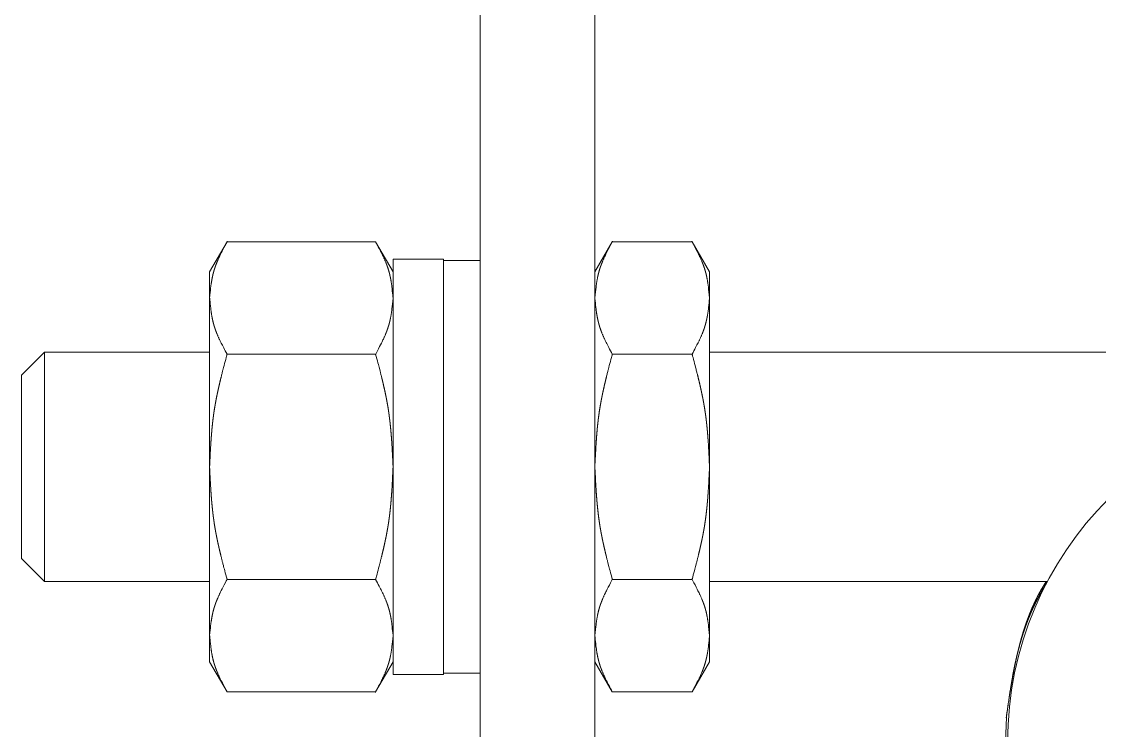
# Model space of a CAD drawing. Header units: millimetres. Extents: x -5 to 111, y -3 to 86.
# Drawn here: x 17.477 to 17.524, y 48.27551 to 48.30641 of the extents above; entities that cross this region are included whole.
import ezdxf

# ---------------------------------------------------------------- set-up
doc = ezdxf.new("R2010")
doc.units = ezdxf.units.MM
doc.layers.add('A1I6----E-', color=3, linetype='Continuous', lineweight=25)

# ---------------------------------------------------------------- blocks, each defined once
blk = doc.blocks.new('Gruppe-422')
at = {"layer": 'A1I6----E-', "linetype": 'Continuous', "lineweight": 9}
for p, q in [((-33.303446, 5.778397), (-33.303446, 5.701711)), ((-33.298446, 5.778397), (-33.298446, 5.701711)), ((-33.314486, 5.753212), (-33.315246, 5.751897)), ((-33.308005, 5.753212), (-33.314486, 5.753212)), ((-33.307246, 5.751897), (-33.308005, 5.753212)), ((-33.297686, 5.753212), (-33.298446, 5.751897)), ((-33.297686, 5.753212), (-33.294205, 5.753212)), ((-33.293446, 5.751897), (-33.294205, 5.753212)), ((-33.305046, 5.752447), (-33.307246, 5.752447)), ((-33.307246, 5.752447), (-33.307246, 5.734347)), ((-33.305046, 5.734347), (-33.305046, 5.752447)), ((-33.303446, 5.752397), (-33.305046, 5.752397)), ((-33.315246, 5.750758), (-33.315246, 5.751897)), ((-33.293446, 5.750758), (-33.293446, 5.751897)), ((-33.315246, 5.743397), (-33.315246, 5.750758)), ((-33.293446, 5.743397), (-33.293446, 5.750758)), ((-33.322446, 5.748397), (-33.323446, 5.747397)), ((-33.315246, 5.748397), (-33.322446, 5.748397)), ((-33.322446, 5.748397), (-33.322446, 5.743397)), ((-33.254446, 5.748397), (-33.293446, 5.748397)), ((-33.308005, 5.748305), (-33.314486, 5.748305)), ((-33.297686, 5.748305), (-33.294205, 5.748305)), ((-33.323446, 5.747397), (-33.323446, 5.739397)), ((-33.322446, 5.743397), (-33.322446, 5.738397)), ((-33.315246, 5.736036), (-33.315246, 5.743397)), ((-33.293446, 5.736036), (-33.293446, 5.743397)), ((-33.323446, 5.739397), (-33.322446, 5.738397)), ((-33.314486, 5.73849), (-33.308005, 5.73849)), ((-33.297686, 5.73849), (-33.294205, 5.73849)), ((-33.322446, 5.738397), (-33.315246, 5.738397)), ((-33.293446, 5.738397), (-33.278712, 5.738397)), ((-33.315246, 5.734897), (-33.315246, 5.736036)), ((-33.293446, 5.734897), (-33.293446, 5.736036)), ((-33.315246, 5.734897), (-33.314486, 5.733582)), ((-33.308005, 5.733582), (-33.307246, 5.734897)), ((-33.298446, 5.734897), (-33.297686, 5.733582)), ((-33.294205, 5.733582), (-33.293446, 5.734897)), ((-33.307246, 5.734347), (-33.305046, 5.734347)), ((-33.305046, 5.734397), (-33.303446, 5.734397)), ((-33.314486, 5.733582), (-33.308005, 5.733582)), ((-33.294205, 5.733582), (-33.297686, 5.733582)), ((-33.280504, 5.732486), (-33.280546, 5.731397))]:
    blk.add_line(p, q, dxfattribs=at)
blk.add_circle((-33.265446, 5.731397), 0.015, dxfattribs=at)
for points, weights, knots in [([(-33.315246, 5.750758), (-33.315192, 5.751268), (-33.315182, 5.751345), (-33.31517, 5.751422), (-33.315158, 5.751499), (-33.315144, 5.751576), (-33.315129, 5.751653), (-33.315113, 5.75173), (-33.315095, 5.751806), (-33.315085, 5.751845), (-33.315075, 5.751883), (-33.315064, 5.751921), (-33.315063, 5.751923), (-33.315063, 5.751926), (-33.31505, 5.751969), (-33.315037, 5.752012), (-33.315036, 5.752014), (-33.315035, 5.752017), (-33.315023, 5.752056), (-33.31501, 5.752095), (-33.314996, 5.752133), (-33.314982, 5.752172), (-33.314982, 5.752172), (-33.314982, 5.752172), (-33.314968, 5.752211), (-33.314937, 5.752288), (-33.314906, 5.752366), (-33.314872, 5.752443), (-33.314838, 5.75252), (-33.314802, 5.752597), (-33.314765, 5.752673), (-33.314488, 5.75321), (-33.314487, 5.753211), (-33.314486, 5.753212)], [1, 1, 1, 1, 1, 1, 1, 1, 1, 1, 0.999933425873, 1, 1, 1, 0.999880906494, 1, 1, 1, 0.999929323931, 1, 0.999940201903, 1, 1, 1, 1, 1, 1, 1, 1, 1, 1, 1, 1, 1], [0, 0, 0, 1, 2, 3, 4, 5, 6, 7, 8, 8, 9, 9, 10, 10, 11, 11, 12, 12, 13, 13, 14, 14, 15, 15, 16, 17, 18, 19, 20, 21, 22, 22, 23, 23, 23]), ([(-33.308005, 5.753212), (-33.30772, 5.752661), (-33.307684, 5.752585), (-33.307649, 5.75251), (-33.307615, 5.752434), (-33.307582, 5.752359), (-33.307551, 5.752283), (-33.307522, 5.752207), (-33.307494, 5.752131), (-33.307471, 5.752065), (-33.30746, 5.75203), (-33.307449, 5.751995), (-33.307439, 5.75196), (-33.307438, 5.751957), (-33.307437, 5.751954), (-33.307426, 5.751915), (-33.307415, 5.751876), (-33.307415, 5.751876), (-33.307415, 5.751876), (-33.307405, 5.751837), (-33.307395, 5.751798), (-33.307386, 5.751759), (-33.307369, 5.751681), (-33.307353, 5.751603), (-33.307338, 5.751524), (-33.307325, 5.751446), (-33.307313, 5.751367), (-33.307301, 5.751279), (-33.307246, 5.750761), (-33.307246, 5.75076), (-33.307246, 5.750758)], [1, 1, 1, 1, 1, 1, 1, 1, 1, 1, 1, 0.999913307588, 1, 1, 1, 0.999930242187, 1, 1, 1, 0.999938382937, 1, 1, 1, 1, 1, 1, 1, 1, 1, 1, 1], [0, 0, 0, 1, 2, 3, 4, 5, 6, 7, 8, 9, 9, 10, 10, 11, 11, 12, 12, 13, 13, 14, 14, 15, 16, 17, 18, 19, 20, 21, 21, 22, 22, 22]), ([(-33.298446, 5.750758), (-33.298388, 5.751297), (-33.298378, 5.751374), (-33.298366, 5.751451), (-33.298353, 5.751528), (-33.298339, 5.751605), (-33.298323, 5.751682), (-33.298306, 5.751759), (-33.298288, 5.751835), (-33.298277, 5.751873), (-33.298277, 5.751875), (-33.298276, 5.751877), (-33.298267, 5.751911), (-33.298257, 5.751946), (-33.298247, 5.751981), (-33.298236, 5.752016), (-33.298225, 5.752051), (-33.298213, 5.752086), (-33.298212, 5.752088), (-33.298211, 5.75209), (-33.298198, 5.752129), (-33.298184, 5.752167), (-33.298184, 5.752167), (-33.298184, 5.752167), (-33.29817, 5.752206), (-33.298139, 5.752283), (-33.298108, 5.752361), (-33.298074, 5.752438), (-33.29804, 5.752515), (-33.298004, 5.752592), (-33.297967, 5.752669), (-33.297688, 5.75321), (-33.297687, 5.753211), (-33.297686, 5.753212)], [1, 1, 1, 1, 1, 1, 1, 1, 1, 1, 1, 1, 0.9999301266, 1, 1, 1, 0.999928787799, 1, 1, 1, 0.999939580658, 1, 1, 1, 1, 1, 1, 1, 1, 1, 1, 1, 1, 1], [0, 0, 0, 1, 2, 3, 4, 5, 6, 7, 8, 8, 9, 9, 10, 10, 11, 11, 12, 12, 13, 13, 14, 14, 15, 15, 16, 17, 18, 19, 20, 21, 22, 22, 23, 23, 23]), ([(-33.293446, 5.750758), (-33.293503, 5.751297), (-33.293514, 5.751374), (-33.293525, 5.751451), (-33.293538, 5.751528), (-33.293552, 5.751605), (-33.293568, 5.751682), (-33.293585, 5.751759), (-33.293604, 5.751835), (-33.293614, 5.751873), (-33.293614, 5.751875), (-33.293615, 5.751877), (-33.293624, 5.751911), (-33.293634, 5.751946), (-33.293644, 5.751981), (-33.293656, 5.752016), (-33.293667, 5.752051), (-33.293679, 5.752086), (-33.293679, 5.752088), (-33.29368, 5.75209), (-33.293693, 5.752129), (-33.293707, 5.752167), (-33.293707, 5.752167), (-33.293707, 5.752167), (-33.293722, 5.752206), (-33.293752, 5.752283), (-33.293784, 5.752361), (-33.293817, 5.752438), (-33.293851, 5.752515), (-33.293887, 5.752592), (-33.293924, 5.752669), (-33.294204, 5.75321), (-33.294204, 5.753211), (-33.294205, 5.753212)], [1, 1, 1, 1, 1, 1, 1, 1, 1, 1, 1, 1, 0.9999301266, 1, 1, 1, 0.9999287878, 1, 1, 1, 0.999939580656, 1, 1, 1, 1, 1, 1, 1, 1, 1, 1, 1, 1, 1], [0, 0, 0, 1, 2, 3, 4, 5, 6, 7, 8, 8, 9, 9, 10, 10, 11, 11, 12, 12, 13, 13, 14, 14, 15, 15, 16, 17, 18, 19, 20, 21, 22, 22, 23, 23, 23]), ([(-33.314486, 5.748305), (-33.31476, 5.748833), (-33.314796, 5.748908), (-33.314832, 5.748983), (-33.314866, 5.749059), (-33.314899, 5.749134), (-33.31493, 5.74921), (-33.31496, 5.749286), (-33.314988, 5.749362), (-33.315002, 5.7494), (-33.315015, 5.749438), (-33.315027, 5.749476), (-33.315028, 5.749477), (-33.315028, 5.749478), (-33.315041, 5.749519), (-33.315053, 5.74956), (-33.315054, 5.749561), (-33.315054, 5.749563), (-33.315065, 5.749601), (-33.315076, 5.74964), (-33.315076, 5.74964), (-33.315076, 5.749641), (-33.315086, 5.749679), (-33.315096, 5.749718), (-33.315105, 5.749757), (-33.315123, 5.749836), (-33.315138, 5.749914), (-33.315153, 5.749992), (-33.315166, 5.750071), (-33.315178, 5.75015), (-33.31519, 5.750238), (-33.315245, 5.750756), (-33.315245, 5.750757), (-33.315246, 5.750758)], [1, 1, 1, 1, 1, 1, 1, 1, 1, 1, 0.999932260097, 1, 1, 1, 0.999902971641, 1, 1, 1, 0.99993022267, 1, 1, 1, 0.999938383221, 1, 1, 1, 1, 1, 1, 1, 1, 1, 1, 1], [0, 0, 0, 1, 2, 3, 4, 5, 6, 7, 8, 8, 9, 9, 10, 10, 11, 11, 12, 12, 13, 13, 14, 14, 15, 15, 16, 17, 18, 19, 20, 21, 22, 22, 23, 23, 23]), ([(-33.307246, 5.750758), (-33.307303, 5.75022), (-33.307314, 5.750142), (-33.307325, 5.750065), (-33.307338, 5.749988), (-33.307352, 5.749912), (-33.307368, 5.749835), (-33.307385, 5.749758), (-33.307404, 5.749682), (-33.307414, 5.749643), (-33.307414, 5.749642), (-33.307415, 5.74964), (-33.307424, 5.749605), (-33.307434, 5.749571), (-33.307444, 5.749536), (-33.307456, 5.749501), (-33.307467, 5.749466), (-33.307479, 5.749431), (-33.307479, 5.749429), (-33.30748, 5.749427), (-33.307493, 5.749388), (-33.307507, 5.74935), (-33.307507, 5.749349), (-33.307507, 5.749349), (-33.307522, 5.749311), (-33.307552, 5.749233), (-33.307584, 5.749156), (-33.307617, 5.749079), (-33.307651, 5.749002), (-33.307687, 5.748925), (-33.307724, 5.748848), (-33.308004, 5.748307), (-33.308004, 5.748306), (-33.308005, 5.748305)], [1, 1, 1, 1, 1, 1, 1, 1, 1, 1, 1, 1, 0.9999301266, 1, 1, 1, 0.999928787801, 1, 1, 1, 0.999939580659, 1, 1, 1, 1, 1, 1, 1, 1, 1, 1, 1, 1, 1], [0, 0, 0, 1, 2, 3, 4, 5, 6, 7, 8, 8, 9, 9, 10, 10, 11, 11, 12, 12, 13, 13, 14, 14, 15, 15, 16, 17, 18, 19, 20, 21, 22, 22, 23, 23, 23]), ([(-33.297686, 5.748305), (-33.297974, 5.748861), (-33.29801, 5.748936), (-33.298045, 5.749011), (-33.298078, 5.749087), (-33.298111, 5.749163), (-33.298142, 5.749238), (-33.298169, 5.749309), (-33.298195, 5.749381), (-33.298217, 5.749445), (-33.29822, 5.749454), (-33.298223, 5.749464), (-33.298239, 5.749509), (-33.298252, 5.749555), (-33.298253, 5.749559), (-33.298254, 5.749563), (-33.298265, 5.749601), (-33.298276, 5.74964), (-33.298276, 5.74964), (-33.298276, 5.749641), (-33.298286, 5.749679), (-33.298296, 5.749718), (-33.298305, 5.749757), (-33.298323, 5.749836), (-33.298338, 5.749914), (-33.298353, 5.749992), (-33.298366, 5.750071), (-33.298378, 5.75015), (-33.29839, 5.750238), (-33.298445, 5.750756), (-33.298445, 5.750757), (-33.298446, 5.750758)], [1, 1, 1, 1, 1, 1, 1, 1, 1, 1, 1, 1, 0.9998098514, 1, 1, 1, 0.999930134181, 1, 1, 1, 0.999938387863, 1, 1, 1, 1, 1, 1, 1, 1, 1, 1, 1], [0, 0, 0, 1, 2, 3, 4, 5, 6, 7, 8, 8, 9, 9, 10, 10, 11, 11, 12, 12, 13, 13, 14, 14, 15, 16, 17, 18, 19, 20, 21, 21, 22, 22, 22]), ([(-33.294205, 5.748305), (-33.29392, 5.748856), (-33.293884, 5.748931), (-33.293849, 5.749007), (-33.293815, 5.749082), (-33.293782, 5.749158), (-33.293751, 5.749234), (-33.293722, 5.749309), (-33.293694, 5.749385), (-33.293671, 5.749452), (-33.29366, 5.749487), (-33.293649, 5.749521), (-33.293639, 5.749556), (-33.293638, 5.74956), (-33.293637, 5.749563), (-33.293626, 5.749601), (-33.293615, 5.74964), (-33.293615, 5.74964), (-33.293615, 5.749641), (-33.293605, 5.749679), (-33.293595, 5.749718), (-33.293586, 5.749757), (-33.293569, 5.749836), (-33.293553, 5.749914), (-33.293538, 5.749992), (-33.293525, 5.750071), (-33.293513, 5.75015), (-33.293501, 5.750238), (-33.293446, 5.750756), (-33.293446, 5.750757), (-33.293446, 5.750758)], [1, 1, 1, 1, 1, 1, 1, 1, 1, 1, 1, 0.999913307584, 1, 1, 1, 0.999930242187, 1, 1, 1, 0.999938382935, 1, 1, 1, 1, 1, 1, 1, 1, 1, 1, 1], [0, 0, 0, 1, 2, 3, 4, 5, 6, 7, 8, 9, 9, 10, 10, 11, 11, 12, 12, 13, 13, 14, 14, 15, 16, 17, 18, 19, 20, 21, 21, 22, 22, 22]), ([(-33.315246, 5.743397), (-33.315215, 5.744032), (-33.315204, 5.744225), (-33.315192, 5.744418), (-33.315179, 5.744611), (-33.315172, 5.744707), (-33.315164, 5.744803), (-33.315156, 5.7449), (-33.315148, 5.744996), (-33.315139, 5.745092), (-33.315129, 5.745188), (-33.315119, 5.745284), (-33.315108, 5.745379), (-33.315097, 5.745475), (-33.315085, 5.745571), (-33.315072, 5.745666), (-33.31507, 5.745683), (-33.315067, 5.7457), (-33.31505, 5.745829), (-33.315028, 5.745957), (-33.315026, 5.745974), (-33.315023, 5.745991), (-33.315007, 5.746088), (-33.314989, 5.746185), (-33.314972, 5.746282), (-33.314953, 5.746378), (-33.314934, 5.746475), (-33.314914, 5.746571), (-33.314894, 5.746668), (-33.314872, 5.746764), (-33.314851, 5.746861), (-33.314829, 5.746957), (-33.314807, 5.747053), (-33.31476, 5.747245), (-33.314713, 5.747437), (-33.314664, 5.747629), (-33.314488, 5.748299), (-33.314487, 5.748302), (-33.314486, 5.748305)], [1, 1, 1, 1, 1, 1, 0.999988874415, 1, 0.999985569567, 1, 0.999981828144, 1, 0.999977653018, 1, 0.999973154452, 1, 1, 1, 0.999905207605, 1, 1, 1, 0.999970462529, 1, 0.999975507662, 1, 0.999979985535, 1, 0.999984007056, 1, 0.999987571269, 1, 1, 1, 1, 1, 1, 1, 1], [0, 0, 0, 1, 2, 3, 4, 4, 5, 5, 6, 6, 7, 7, 8, 8, 9, 9, 10, 10, 11, 11, 12, 12, 13, 13, 14, 14, 15, 15, 16, 16, 17, 17, 18, 19, 20, 21, 21, 22, 22, 22]), ([(-33.308005, 5.748305), (-33.307842, 5.747689), (-33.307794, 5.747501), (-33.307747, 5.747313), (-33.307701, 5.747125), (-33.307679, 5.747031), (-33.307657, 5.746937), (-33.307636, 5.746842), (-33.307615, 5.746748), (-33.307594, 5.746654), (-33.307574, 5.746559), (-33.307555, 5.746464), (-33.307536, 5.74637), (-33.307518, 5.746275), (-33.307501, 5.74618), (-33.307484, 5.746085), (-33.307481, 5.746068), (-33.307478, 5.746051), (-33.307456, 5.745923), (-33.307438, 5.745794), (-33.307435, 5.745777), (-33.307433, 5.745761), (-33.307419, 5.745663), (-33.307407, 5.745566), (-33.307394, 5.745468), (-33.307383, 5.745371), (-33.307372, 5.745273), (-33.307362, 5.745175), (-33.307352, 5.745077), (-33.307343, 5.744979), (-33.307334, 5.744881), (-33.307326, 5.744783), (-33.307319, 5.744685), (-33.307304, 5.744488), (-33.307292, 5.744291), (-33.30728, 5.744094), (-33.307246, 5.743403), (-33.307246, 5.7434), (-33.307246, 5.743397)], [1, 1, 1, 1, 1, 1, 0.999988874726, 1, 0.999985570052, 1, 0.999981828877, 1, 0.999977654081, 1, 0.999973155712, 1, 1, 1, 0.999905525669, 1, 1, 1, 0.999970687062, 1, 0.999975694156, 1, 0.999980137746, 1, 0.999984128461, 1, 0.999987665425, 1, 1, 1, 1, 1, 1, 1, 1], [0, 0, 0, 1, 2, 3, 4, 4, 5, 5, 6, 6, 7, 7, 8, 8, 9, 9, 10, 10, 11, 11, 12, 12, 13, 13, 14, 14, 15, 15, 16, 16, 17, 17, 18, 19, 20, 21, 21, 22, 22, 22]), ([(-33.298446, 5.743397), (-33.298415, 5.744032), (-33.298404, 5.744225), (-33.298392, 5.744418), (-33.298379, 5.744611), (-33.298372, 5.744707), (-33.298364, 5.744803), (-33.298356, 5.7449), (-33.298348, 5.744996), (-33.298339, 5.745092), (-33.298329, 5.745188), (-33.298319, 5.745284), (-33.298308, 5.745379), (-33.298297, 5.745475), (-33.298285, 5.745571), (-33.298272, 5.745666), (-33.29827, 5.745683), (-33.298267, 5.7457), (-33.29825, 5.745829), (-33.298228, 5.745957), (-33.298226, 5.745974), (-33.298223, 5.745991), (-33.298207, 5.746088), (-33.298189, 5.746185), (-33.298172, 5.746282), (-33.298153, 5.746378), (-33.298134, 5.746475), (-33.298114, 5.746571), (-33.298094, 5.746668), (-33.298072, 5.746764), (-33.298051, 5.746861), (-33.298029, 5.746957), (-33.298007, 5.747053), (-33.29796, 5.747245), (-33.297913, 5.747437), (-33.297864, 5.747629), (-33.297688, 5.748299), (-33.297687, 5.748302), (-33.297686, 5.748305)], [1, 1, 1, 1, 1, 1, 0.999988874415, 1, 0.999985569566, 1, 0.999981828146, 1, 0.999977653018, 1, 0.999973154453, 1, 1, 1, 0.999905207608, 1, 1, 1, 0.999970462531, 1, 0.999975507663, 1, 0.999979985536, 1, 0.999984007057, 1, 0.999987571268, 1, 1, 1, 1, 1, 1, 1, 1], [0, 0, 0, 1, 2, 3, 4, 4, 5, 5, 6, 6, 7, 7, 8, 8, 9, 9, 10, 10, 11, 11, 12, 12, 13, 13, 14, 14, 15, 15, 16, 16, 17, 17, 18, 19, 20, 21, 21, 22, 22, 22]), ([(-33.293446, 5.743397), (-33.293476, 5.744032), (-33.293487, 5.744225), (-33.293499, 5.744418), (-33.293512, 5.744611), (-33.29352, 5.744707), (-33.293527, 5.744803), (-33.293535, 5.7449), (-33.293543, 5.744996), (-33.293553, 5.745092), (-33.293562, 5.745188), (-33.293572, 5.745284), (-33.293583, 5.745379), (-33.293594, 5.745475), (-33.293606, 5.745571), (-33.293619, 5.745666), (-33.293622, 5.745688), (-33.293625, 5.745709), (-33.293644, 5.745847), (-33.293667, 5.745985), (-33.293671, 5.746006), (-33.293674, 5.746027), (-33.293691, 5.746124), (-33.293708, 5.746221), (-33.293726, 5.746318), (-33.293745, 5.746415), (-33.293765, 5.746511), (-33.293785, 5.746608), (-33.293805, 5.746704), (-33.293827, 5.7468), (-33.293848, 5.746897), (-33.293871, 5.746993), (-33.293893, 5.747089), (-33.29394, 5.747281), (-33.293987, 5.747473), (-33.294036, 5.747665), (-33.294203, 5.748299), (-33.294204, 5.748302), (-33.294205, 5.748305)], [1, 1, 1, 1, 1, 1, 0.999988889317, 1, 0.99998558844, 1, 0.999981849812, 1, 0.999977674964, 1, 0.999973057699, 1, 1, 1, 0.999883598561, 1, 1, 1, 0.999971515682, 1, 0.999976359845, 1, 0.999980751147, 1, 0.999984689865, 1, 0.999988172426, 1, 1, 1, 1, 1, 1, 1, 1], [0, 0, 0, 1, 2, 3, 4, 4, 5, 5, 6, 6, 7, 7, 8, 8, 9, 9, 10, 10, 11, 11, 12, 12, 13, 13, 14, 14, 15, 15, 16, 16, 17, 17, 18, 19, 20, 21, 21, 22, 22, 22]), ([(-33.314486, 5.73849), (-33.314649, 5.739105), (-33.314697, 5.739293), (-33.314744, 5.739481), (-33.31479, 5.739669), (-33.314812, 5.739763), (-33.314834, 5.739857), (-33.314855, 5.739952), (-33.314877, 5.740046), (-33.314897, 5.740141), (-33.314917, 5.740235), (-33.314936, 5.74033), (-33.314955, 5.740425), (-33.314973, 5.740519), (-33.314991, 5.740614), (-33.315007, 5.74071), (-33.31501, 5.740726), (-33.315013, 5.740743), (-33.315035, 5.740871), (-33.315053, 5.741), (-33.315056, 5.741017), (-33.315058, 5.741034), (-33.315072, 5.741131), (-33.315085, 5.741228), (-33.315097, 5.741326), (-33.315108, 5.741424), (-33.315119, 5.741521), (-33.315129, 5.741619), (-33.315139, 5.741717), (-33.315148, 5.741815), (-33.315157, 5.741913), (-33.315165, 5.742011), (-33.315173, 5.74211), (-33.315187, 5.742306), (-33.315199, 5.742503), (-33.315211, 5.7427), (-33.315245, 5.743391), (-33.315245, 5.743394), (-33.315246, 5.743397)], [1, 1, 1, 1, 1, 1, 0.999988874727, 1, 0.999985570054, 1, 0.999981828878, 1, 0.999977654083, 1, 0.999973155713, 1, 1, 1, 0.999905525672, 1, 1, 1, 0.999970687064, 1, 0.999975694158, 1, 0.999980137748, 1, 0.999984128462, 1, 0.999987665423, 1, 1, 1, 1, 1, 1, 1, 1], [0, 0, 0, 1, 2, 3, 4, 4, 5, 5, 6, 6, 7, 7, 8, 8, 9, 9, 10, 10, 11, 11, 12, 12, 13, 13, 14, 14, 15, 15, 16, 16, 17, 17, 18, 19, 20, 21, 21, 22, 22, 22]), ([(-33.307246, 5.743397), (-33.307276, 5.742763), (-33.307287, 5.742569), (-33.307299, 5.742376), (-33.307312, 5.742183), (-33.30732, 5.742087), (-33.307327, 5.741991), (-33.307335, 5.741895), (-33.307343, 5.741798), (-33.307353, 5.741702), (-33.307362, 5.741606), (-33.307372, 5.741511), (-33.307383, 5.741415), (-33.307394, 5.741319), (-33.307406, 5.741223), (-33.307419, 5.741128), (-33.307421, 5.741111), (-33.307424, 5.741095), (-33.307441, 5.740966), (-33.307463, 5.740837), (-33.307465, 5.74082), (-33.307468, 5.740804), (-33.307484, 5.740707), (-33.307502, 5.74061), (-33.307519, 5.740513), (-33.307538, 5.740416), (-33.307557, 5.740319), (-33.307577, 5.740223), (-33.307598, 5.740126), (-33.307619, 5.74003), (-33.30764, 5.739934), (-33.307662, 5.739838), (-33.307685, 5.739741), (-33.307731, 5.739549), (-33.307778, 5.739357), (-33.307827, 5.739166), (-33.308003, 5.738496), (-33.308004, 5.738493), (-33.308005, 5.73849)], [1, 1, 1, 1, 1, 1, 0.999988874417, 1, 0.999985569567, 1, 0.999981828146, 1, 0.999977653018, 1, 0.999973154453, 1, 1, 1, 0.999905207609, 1, 1, 1, 0.99997046253, 1, 0.999975507663, 1, 0.999979985537, 1, 0.999984007057, 1, 0.999987571267, 1, 1, 1, 1, 1, 1, 1, 1], [0, 0, 0, 1, 2, 3, 4, 4, 5, 5, 6, 6, 7, 7, 8, 8, 9, 9, 10, 10, 11, 11, 12, 12, 13, 13, 14, 14, 15, 15, 16, 16, 17, 17, 18, 19, 20, 21, 21, 22, 22, 22]), ([(-33.297686, 5.73849), (-33.297849, 5.739105), (-33.297897, 5.739293), (-33.297944, 5.739481), (-33.29799, 5.739669), (-33.298012, 5.739763), (-33.298034, 5.739857), (-33.298055, 5.739952), (-33.298077, 5.740046), (-33.298097, 5.740141), (-33.298117, 5.740235), (-33.298136, 5.74033), (-33.298155, 5.740425), (-33.298173, 5.740519), (-33.298191, 5.740614), (-33.298207, 5.74071), (-33.29821, 5.740726), (-33.298213, 5.740743), (-33.298235, 5.740871), (-33.298253, 5.741), (-33.298256, 5.741017), (-33.298258, 5.741034), (-33.298272, 5.741131), (-33.298285, 5.741228), (-33.298297, 5.741326), (-33.298308, 5.741424), (-33.298319, 5.741521), (-33.298329, 5.741619), (-33.298339, 5.741717), (-33.298348, 5.741815), (-33.298357, 5.741913), (-33.298365, 5.742011), (-33.298373, 5.74211), (-33.298387, 5.742306), (-33.298399, 5.742503), (-33.298411, 5.7427), (-33.298445, 5.743391), (-33.298445, 5.743394), (-33.298446, 5.743397)], [1, 1, 1, 1, 1, 1, 0.999988874727, 1, 0.999985570054, 1, 0.999981828877, 1, 0.99997765408, 1, 0.999973155712, 1, 1, 1, 0.999905525668, 1, 1, 1, 0.999970687063, 1, 0.999975694155, 1, 0.999980137746, 1, 0.999984128461, 1, 0.999987665422, 1, 1, 1, 1, 1, 1, 1, 1], [0, 0, 0, 1, 2, 3, 4, 4, 5, 5, 6, 6, 7, 7, 8, 8, 9, 9, 10, 10, 11, 11, 12, 12, 13, 13, 14, 14, 15, 15, 16, 16, 17, 17, 18, 19, 20, 21, 21, 22, 22, 22]), ([(-33.294205, 5.73849), (-33.294042, 5.739105), (-33.293994, 5.739293), (-33.293947, 5.739481), (-33.293901, 5.739669), (-33.293879, 5.739763), (-33.293857, 5.739857), (-33.293836, 5.739952), (-33.293815, 5.740046), (-33.293794, 5.740141), (-33.293774, 5.740235), (-33.293755, 5.74033), (-33.293736, 5.740425), (-33.293718, 5.740519), (-33.293701, 5.740614), (-33.293684, 5.74071), (-33.293681, 5.740726), (-33.293678, 5.740743), (-33.293656, 5.740871), (-33.293638, 5.741), (-33.293635, 5.741017), (-33.293633, 5.741034), (-33.293619, 5.741131), (-33.293607, 5.741228), (-33.293594, 5.741326), (-33.293583, 5.741424), (-33.293572, 5.741521), (-33.293562, 5.741619), (-33.293552, 5.741717), (-33.293543, 5.741815), (-33.293534, 5.741913), (-33.293526, 5.742011), (-33.293519, 5.74211), (-33.293504, 5.742306), (-33.293492, 5.742503), (-33.29348, 5.7427), (-33.293446, 5.743391), (-33.293446, 5.743394), (-33.293446, 5.743397)], [1, 1, 1, 1, 1, 1, 0.999988889599, 1, 0.999985588885, 1, 0.999981850484, 1, 0.999977675943, 1, 0.999973155713, 1, 1, 1, 0.99990552567, 1, 1, 1, 0.999970687062, 1, 0.999975672052, 1, 0.999980114773, 1, 0.999984107759, 1, 0.999987648626, 1, 1, 1, 1, 1, 1, 1, 1], [0, 0, 0, 1, 2, 3, 4, 4, 5, 5, 6, 6, 7, 7, 8, 8, 9, 9, 10, 10, 11, 11, 12, 12, 13, 13, 14, 14, 15, 15, 16, 16, 17, 17, 18, 19, 20, 21, 21, 22, 22, 22]), ([(-33.315246, 5.736036), (-33.315192, 5.736546), (-33.315182, 5.736623), (-33.31517, 5.7367), (-33.315158, 5.736777), (-33.315144, 5.736854), (-33.315129, 5.736931), (-33.315113, 5.737007), (-33.315095, 5.737084), (-33.315085, 5.737122), (-33.315075, 5.73716), (-33.315064, 5.737198), (-33.315063, 5.737201), (-33.315063, 5.737204), (-33.31505, 5.737247), (-33.315037, 5.737289), (-33.315036, 5.737292), (-33.315035, 5.737294), (-33.315023, 5.737333), (-33.31501, 5.737372), (-33.314996, 5.737411), (-33.314982, 5.73745), (-33.314982, 5.73745), (-33.314982, 5.73745), (-33.314968, 5.737489), (-33.314937, 5.737566), (-33.314906, 5.737643), (-33.314872, 5.73772), (-33.314838, 5.737797), (-33.314802, 5.737874), (-33.314765, 5.737951), (-33.314488, 5.738487), (-33.314487, 5.738488), (-33.314486, 5.73849)], [1, 1, 1, 1, 1, 1, 1, 1, 1, 1, 0.999933425875, 1, 1, 1, 0.999880906491, 1, 1, 1, 0.999929323933, 1, 0.9999402019, 1, 1, 1, 1, 1, 1, 1, 1, 1, 1, 1, 1, 1], [0, 0, 0, 1, 2, 3, 4, 5, 6, 7, 8, 8, 9, 9, 10, 10, 11, 11, 12, 12, 13, 13, 14, 14, 15, 15, 16, 17, 18, 19, 20, 21, 22, 22, 23, 23, 23]), ([(-33.308005, 5.73849), (-33.30772, 5.737938), (-33.307684, 5.737863), (-33.307649, 5.737788), (-33.307615, 5.737712), (-33.307582, 5.737636), (-33.307551, 5.737561), (-33.307522, 5.737485), (-33.307494, 5.737409), (-33.307471, 5.737342), (-33.30746, 5.737308), (-33.307449, 5.737273), (-33.307439, 5.737238), (-33.307438, 5.737235), (-33.307437, 5.737232), (-33.307426, 5.737193), (-33.307415, 5.737154), (-33.307415, 5.737154), (-33.307415, 5.737154), (-33.307405, 5.737115), (-33.307395, 5.737076), (-33.307386, 5.737037), (-33.307369, 5.736959), (-33.307353, 5.73688), (-33.307338, 5.736802), (-33.307325, 5.736723), (-33.307313, 5.736645), (-33.307301, 5.736556), (-33.307246, 5.736038), (-33.307246, 5.736037), (-33.307246, 5.736036)], [1, 1, 1, 1, 1, 1, 1, 1, 1, 1, 1, 0.999913307584, 1, 1, 1, 0.999930242186, 1, 1, 1, 0.999938382933, 1, 1, 1, 1, 1, 1, 1, 1, 1, 1, 1], [0, 0, 0, 1, 2, 3, 4, 5, 6, 7, 8, 9, 9, 10, 10, 11, 11, 12, 12, 13, 13, 14, 14, 15, 16, 17, 18, 19, 20, 21, 21, 22, 22, 22]), ([(-33.298446, 5.736036), (-33.298388, 5.736575), (-33.298378, 5.736652), (-33.298366, 5.736729), (-33.298353, 5.736806), (-33.298339, 5.736883), (-33.298323, 5.73696), (-33.298306, 5.737036), (-33.298288, 5.737113), (-33.298277, 5.737151), (-33.298277, 5.737153), (-33.298276, 5.737154), (-33.298267, 5.737189), (-33.298257, 5.737224), (-33.298247, 5.737258), (-33.298236, 5.737293), (-33.298225, 5.737329), (-33.298213, 5.737363), (-33.298212, 5.737365), (-33.298211, 5.737367), (-33.298198, 5.737406), (-33.298184, 5.737445), (-33.298184, 5.737445), (-33.298184, 5.737445), (-33.29817, 5.737484), (-33.298139, 5.737561), (-33.298108, 5.737638), (-33.298074, 5.737715), (-33.29804, 5.737792), (-33.298004, 5.737869), (-33.297967, 5.737946), (-33.297688, 5.738487), (-33.297687, 5.738488), (-33.297686, 5.73849)], [1, 1, 1, 1, 1, 1, 1, 1, 1, 1, 1, 1, 0.999930126603, 1, 1, 1, 0.9999287878, 1, 1, 1, 0.999939580658, 1, 1, 1, 1, 1, 1, 1, 1, 1, 1, 1, 1, 1], [0, 0, 0, 1, 2, 3, 4, 5, 6, 7, 8, 8, 9, 9, 10, 10, 11, 11, 12, 12, 13, 13, 14, 14, 15, 15, 16, 17, 18, 19, 20, 21, 22, 22, 23, 23, 23]), ([(-33.293446, 5.736036), (-33.293503, 5.736575), (-33.293514, 5.736652), (-33.293525, 5.736729), (-33.293538, 5.736806), (-33.293552, 5.736883), (-33.293568, 5.73696), (-33.293585, 5.737036), (-33.293604, 5.737113), (-33.293614, 5.737151), (-33.293614, 5.737153), (-33.293615, 5.737154), (-33.293624, 5.737189), (-33.293634, 5.737224), (-33.293644, 5.737258), (-33.293656, 5.737293), (-33.293667, 5.737329), (-33.293679, 5.737363), (-33.293679, 5.737365), (-33.29368, 5.737367), (-33.293693, 5.737406), (-33.293707, 5.737445), (-33.293707, 5.737445), (-33.293707, 5.737445), (-33.293722, 5.737484), (-33.293752, 5.737561), (-33.293784, 5.737638), (-33.293817, 5.737715), (-33.293851, 5.737792), (-33.293887, 5.737869), (-33.293924, 5.737946), (-33.294204, 5.738487), (-33.294204, 5.738488), (-33.294205, 5.73849)], [1, 1, 1, 1, 1, 1, 1, 1, 1, 1, 1, 1, 0.9999301266, 1, 1, 1, 0.999928787798, 1, 1, 1, 0.999939580657, 1, 1, 1, 1, 1, 1, 1, 1, 1, 1, 1, 1, 1], [0, 0, 0, 1, 2, 3, 4, 5, 6, 7, 8, 8, 9, 9, 10, 10, 11, 11, 12, 12, 13, 13, 14, 14, 15, 15, 16, 17, 18, 19, 20, 21, 22, 22, 23, 23, 23]), ([(-33.278718, 5.738397), (-33.278869, 5.738137), (-33.278947, 5.738), (-33.278986, 5.73793), (-33.279025, 5.737861), (-33.279063, 5.737791), (-33.2791, 5.737722), (-33.279137, 5.737651), (-33.279143, 5.73764), (-33.279149, 5.737628), (-33.279198, 5.737535), (-33.279244, 5.73744), (-33.27925, 5.737428), (-33.279256, 5.737416), (-33.279301, 5.737322), (-33.279345, 5.737227), (-33.279389, 5.737132), (-33.27943, 5.737036), (-33.279472, 5.736939), (-33.279511, 5.736842), (-33.279551, 5.736745), (-33.279588, 5.736647), (-33.279626, 5.736549), (-33.279661, 5.736451), (-33.279697, 5.736352), (-33.27973, 5.736252), (-33.279764, 5.736153), (-33.279796, 5.736053), (-33.279828, 5.735953), (-33.279858, 5.735852), (-33.279865, 5.735827), (-33.279873, 5.735802), (-33.279918, 5.735651), (-33.279958, 5.735499), (-33.279968, 5.735462), (-33.279977, 5.735426), (-33.280013, 5.73529), (-33.280045, 5.735153), (-33.280048, 5.735142), (-33.280051, 5.735131), (-33.280078, 5.735016), (-33.280103, 5.734902), (-33.280104, 5.734898), (-33.280105, 5.734894), (-33.280128, 5.734787), (-33.280151, 5.734678), (-33.280173, 5.73457), (-33.280194, 5.734462), (-33.280215, 5.734354), (-33.280234, 5.734245), (-33.280235, 5.734242), (-33.280236, 5.734238), (-33.280257, 5.734122), (-33.280276, 5.734006), (-33.280296, 5.73389), (-33.280315, 5.733774), (-33.280334, 5.733658), (-33.28037, 5.733425), (-33.280404, 5.733192), (-33.280503, 5.732493), (-33.280503, 5.732489), (-33.280504, 5.732486)], [1, 1, 1, 1, 0.999982410166, 1, 0.99997173602, 1, 1, 1, 0.999890354809, 1, 1, 1, 0.999934368241, 1, 0.999938855843, 1, 0.999943039688, 1, 0.999947009877, 1, 0.999950773307, 1, 0.999954329858, 1, 0.999957682379, 1, 0.999960224364, 1, 1, 1, 0.999860856164, 1, 1, 1, 0.999927387596, 1, 1, 1, 0.999968395518, 1, 1, 1, 0.999973877508, 1, 0.999983539251, 1, 0.999982753434, 1, 1, 1, 0.999986795116, 1, 0.999990283829, 1, 1, 1, 1, 1, 1, 1], [0, 0, 0, 1, 2, 2, 3, 3, 4, 4, 5, 5, 6, 6, 7, 7, 8, 8, 9, 9, 10, 10, 11, 11, 12, 12, 13, 13, 14, 14, 15, 15, 16, 16, 17, 17, 18, 18, 19, 19, 20, 20, 21, 21, 22, 22, 23, 23, 24, 24, 25, 25, 26, 26, 27, 27, 28, 28, 29, 30, 31, 31, 32, 32, 32]), ([(-33.278768, 5.738397), (-33.278853, 5.73826), (-33.278912, 5.738161), (-33.278972, 5.738062), (-33.279029, 5.73796), (-33.279029, 5.737959), (-33.27903, 5.737958), (-33.279088, 5.737854), (-33.279143, 5.737748), (-33.279143, 5.737747), (-33.279143, 5.737747), (-33.279198, 5.73764), (-33.27925, 5.737531), (-33.279302, 5.737423), (-33.279351, 5.737313), (-33.2794, 5.737203), (-33.279446, 5.737092), (-33.279446, 5.737091), (-33.279446, 5.737091), (-33.279492, 5.73698), (-33.279535, 5.736867), (-33.279535, 5.736867), (-33.279535, 5.736867), (-33.279578, 5.736755), (-33.279619, 5.736641), (-33.279659, 5.736527), (-33.279697, 5.736412), (-33.279735, 5.736297), (-33.279771, 5.736182), (-33.279806, 5.736066), (-33.27984, 5.73595), (-33.279873, 5.735834), (-33.279904, 5.735717), (-33.279935, 5.7356), (-33.279965, 5.735483), (-33.279965, 5.735482), (-33.279965, 5.735481), (-33.279995, 5.735361), (-33.280023, 5.735241), (-33.280024, 5.735239), (-33.280024, 5.735238), (-33.280053, 5.735114), (-33.28008, 5.734991), (-33.28008, 5.734991), (-33.28008, 5.73499), (-33.280107, 5.734866), (-33.280132, 5.734742), (-33.280157, 5.734618), (-33.280181, 5.734493), (-33.280205, 5.734369), (-33.280228, 5.734244), (-33.28025, 5.73412), (-33.280272, 5.733995), (-33.280293, 5.73387), (-33.280313, 5.733745), (-33.280334, 5.73362), (-33.280373, 5.73337), (-33.280411, 5.73312), (-33.280503, 5.732494), (-33.280503, 5.73249), (-33.280504, 5.732486)], [1, 1, 1, 0.999852495435, 1, 1, 1, 0.999873734036, 1, 1, 1, 0.999886585673, 1, 0.99989839184, 1, 0.999909560825, 1, 1, 1, 0.999919857567, 1, 1, 1, 0.999929303708, 1, 0.999938065761, 1, 0.999946077773, 1, 0.999953366265, 1, 0.999959984337, 1, 0.999965863396, 1, 1, 1, 0.999968505293, 1, 1, 1, 0.999973152295, 1, 1, 1, 0.999977925041, 1, 0.99998226047, 1, 0.99998614476, 1, 0.999989564252, 1, 0.999992508045, 1, 1, 1, 1, 1, 1, 1], [0, 0, 0, 1, 1, 2, 2, 3, 3, 4, 4, 5, 5, 6, 6, 7, 7, 8, 8, 9, 9, 10, 10, 11, 11, 12, 12, 13, 13, 14, 14, 15, 15, 16, 16, 17, 17, 18, 18, 19, 19, 20, 20, 21, 21, 22, 22, 23, 23, 24, 24, 25, 25, 26, 26, 27, 27, 28, 29, 30, 30, 31, 31, 31]), ([(-33.314486, 5.733582), (-33.31476, 5.73411), (-33.314796, 5.734185), (-33.314832, 5.734261), (-33.314866, 5.734336), (-33.314899, 5.734412), (-33.31493, 5.734487), (-33.31496, 5.734563), (-33.314988, 5.734639), (-33.315002, 5.734677), (-33.315015, 5.734715), (-33.315027, 5.734753), (-33.315028, 5.734755), (-33.315028, 5.734756), (-33.315041, 5.734797), (-33.315053, 5.734838), (-33.315054, 5.734839), (-33.315054, 5.73484), (-33.315065, 5.734879), (-33.315076, 5.734918), (-33.315076, 5.734918), (-33.315076, 5.734918), (-33.315086, 5.734957), (-33.315096, 5.734996), (-33.315105, 5.735035), (-33.315123, 5.735113), (-33.315138, 5.735192), (-33.315153, 5.73527), (-33.315166, 5.735349), (-33.315178, 5.735427), (-33.31519, 5.735516), (-33.315245, 5.736033), (-33.315245, 5.736035), (-33.315246, 5.736036)], [1, 1, 1, 1, 1, 1, 1, 1, 1, 1, 0.999932260094, 1, 1, 1, 0.999902971648, 1, 1, 1, 0.999930222669, 1, 1, 1, 0.999938383219, 1, 1, 1, 1, 1, 1, 1, 1, 1, 1, 1], [0, 0, 0, 1, 2, 3, 4, 5, 6, 7, 8, 8, 9, 9, 10, 10, 11, 11, 12, 12, 13, 13, 14, 14, 15, 15, 16, 17, 18, 19, 20, 21, 22, 22, 23, 23, 23]), ([(-33.307246, 5.736036), (-33.307303, 5.735497), (-33.307314, 5.73542), (-33.307325, 5.735343), (-33.307338, 5.735266), (-33.307352, 5.735189), (-33.307368, 5.735112), (-33.307385, 5.735036), (-33.307404, 5.734959), (-33.307414, 5.734921), (-33.307414, 5.734919), (-33.307415, 5.734918), (-33.307424, 5.734883), (-33.307434, 5.734848), (-33.307444, 5.734813), (-33.307456, 5.734778), (-33.307467, 5.734743), (-33.307479, 5.734709), (-33.307479, 5.734706), (-33.30748, 5.734704), (-33.307493, 5.734666), (-33.307507, 5.734627), (-33.307507, 5.734627), (-33.307507, 5.734627), (-33.307522, 5.734588), (-33.307552, 5.734511), (-33.307584, 5.734434), (-33.307617, 5.734356), (-33.307651, 5.734279), (-33.307687, 5.734203), (-33.307724, 5.734126), (-33.308004, 5.733585), (-33.308004, 5.733583), (-33.308005, 5.733582)], [1, 1, 1, 1, 1, 1, 1, 1, 1, 1, 1, 1, 0.9999301266, 1, 1, 1, 0.999928787798, 1, 1, 1, 0.999939580659, 1, 1, 1, 1, 1, 1, 1, 1, 1, 1, 1, 1, 1], [0, 0, 0, 1, 2, 3, 4, 5, 6, 7, 8, 8, 9, 9, 10, 10, 11, 11, 12, 12, 13, 13, 14, 14, 15, 15, 16, 17, 18, 19, 20, 21, 22, 22, 23, 23, 23]), ([(-33.297686, 5.733582), (-33.29796, 5.73411), (-33.297996, 5.734185), (-33.298032, 5.734261), (-33.298066, 5.734336), (-33.298099, 5.734412), (-33.29813, 5.734487), (-33.29816, 5.734563), (-33.298188, 5.734639), (-33.298202, 5.734677), (-33.298215, 5.734715), (-33.298227, 5.734753), (-33.298228, 5.734755), (-33.298228, 5.734756), (-33.298241, 5.734797), (-33.298253, 5.734838), (-33.298254, 5.734839), (-33.298254, 5.73484), (-33.298265, 5.734879), (-33.298276, 5.734918), (-33.298276, 5.734918), (-33.298276, 5.734918), (-33.298286, 5.734957), (-33.298296, 5.734996), (-33.298305, 5.735035), (-33.298323, 5.735113), (-33.298338, 5.735192), (-33.298353, 5.73527), (-33.298366, 5.735349), (-33.298378, 5.735427), (-33.29839, 5.735516), (-33.298445, 5.736033), (-33.298445, 5.736035), (-33.298446, 5.736036)], [1, 1, 1, 1, 1, 1, 1, 1, 1, 1, 0.999932260094, 1, 1, 1, 0.999902971646, 1, 1, 1, 0.999930222669, 1, 1, 1, 0.99993838322, 1, 1, 1, 1, 1, 1, 1, 1, 1, 1, 1], [0, 0, 0, 1, 2, 3, 4, 5, 6, 7, 8, 8, 9, 9, 10, 10, 11, 11, 12, 12, 13, 13, 14, 14, 15, 15, 16, 17, 18, 19, 20, 21, 22, 22, 23, 23, 23]), ([(-33.294205, 5.733582), (-33.29392, 5.734134), (-33.293884, 5.734209), (-33.293849, 5.734284), (-33.293815, 5.73436), (-33.293782, 5.734435), (-33.293751, 5.734511), (-33.293722, 5.734587), (-33.293694, 5.734663), (-33.293671, 5.734729), (-33.29366, 5.734764), (-33.293649, 5.734799), (-33.293639, 5.734834), (-33.293638, 5.734837), (-33.293637, 5.73484), (-33.293626, 5.734879), (-33.293615, 5.734918), (-33.293615, 5.734918), (-33.293615, 5.734918), (-33.293605, 5.734957), (-33.293595, 5.734996), (-33.293586, 5.735035), (-33.293569, 5.735113), (-33.293553, 5.735192), (-33.293538, 5.73527), (-33.293525, 5.735349), (-33.293513, 5.735427), (-33.293501, 5.735516), (-33.293446, 5.736033), (-33.293446, 5.736035), (-33.293446, 5.736036)], [1, 1, 1, 1, 1, 1, 1, 1, 1, 1, 1, 0.999913307586, 1, 1, 1, 0.999930242186, 1, 1, 1, 0.999938382933, 1, 1, 1, 1, 1, 1, 1, 1, 1, 1, 1], [0, 0, 0, 1, 2, 3, 4, 5, 6, 7, 8, 9, 9, 10, 10, 11, 11, 12, 12, 13, 13, 14, 14, 15, 16, 17, 18, 19, 20, 21, 21, 22, 22, 22])]:
    blk.add_rational_spline(points, weights, degree=2, knots=knots, dxfattribs=at)

msp = doc.modelspace()

# ---------------------------------------------------------------- block references
at = {"layer": 'A1I6----E-'}
msp.add_blockref('Gruppe-422', (50.800446, 42.543603), dxfattribs=at)

doc.saveas('drawing.dxf')
